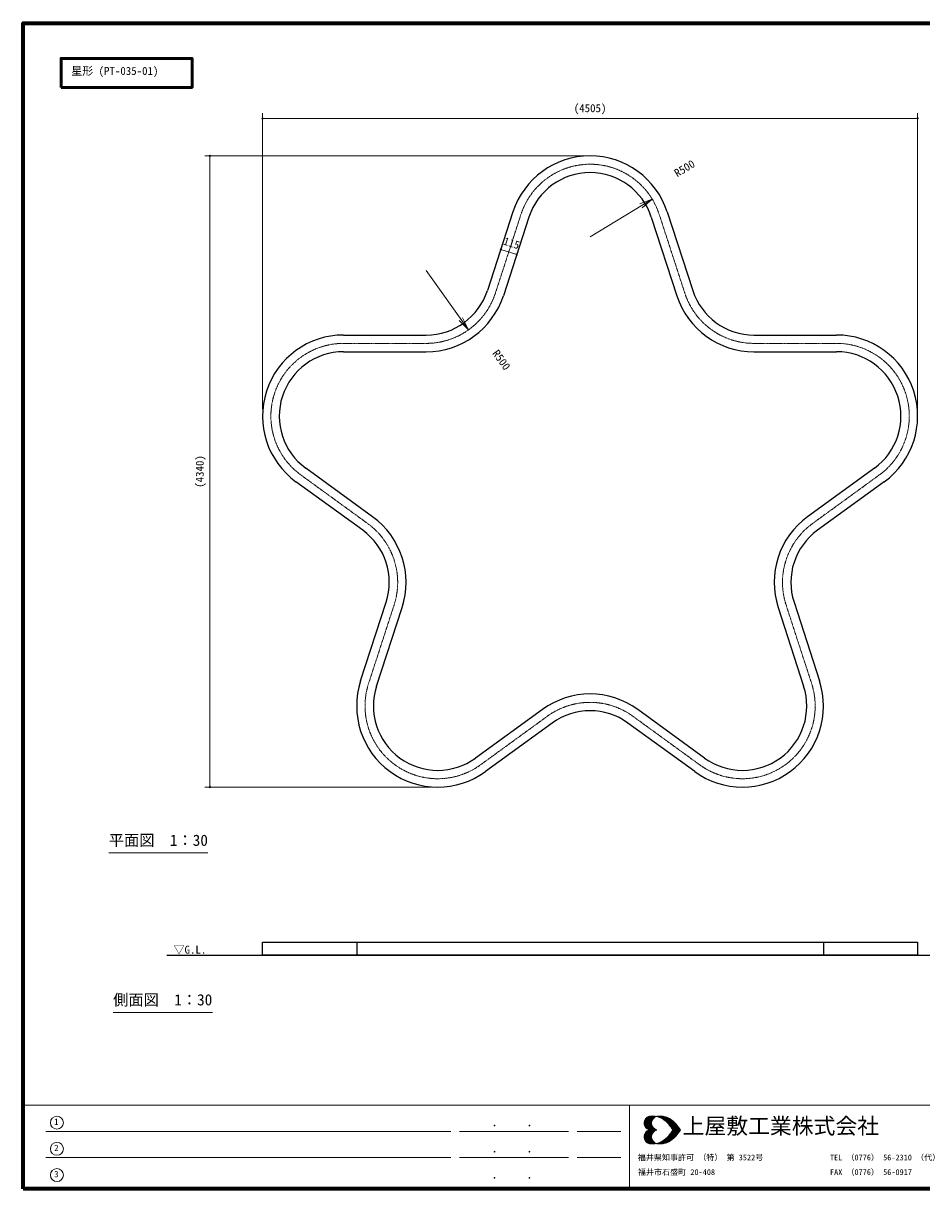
# Model space of a CAD drawing. Units: millimetres on the paper, enlarged 10 times, with parts at other scales. Extents: x 150 to 4050, y 150 to 2820.
# Drawn here: x 150 to 2209, y 150 to 2820 of the extents above; entities that cross this region are included whole.
import ezdxf
from ezdxf.enums import TextEntityAlignment as Align

# ---------------------------------------------------------------- set-up
doc = ezdxf.new("R2010")
doc.units = ezdxf.units.MM
doc.header["$LTSCALE"] = 10
doc.linetypes.add('USER1', pattern=[0.3, 0.2, -0.025, 0.05, -0.025])
for name, color, linetype, lineweight in [('D-BMK\u3000構造物基準線(中心線等)', 2, 'USER1', 13), ('D-STR-DIM\u3000寸法線、寸法値', 7, 'Continuous', 13), ('D-STR-HTXT\u3000旗上げ', 7, 'Continuous', 13), ('D-STR\u3000構造物外形線', 1, 'Continuous', 25), ('D-TTL', 7, 'Continuous', 70), ('D-TTL-FRAM', 7, 'Continuous', 13), ('D-TTL-FRAM\u3000タイトル枠、凡例図枠', 2, 'Continuous', 50), ('D-TTL-TXT', 7, 'Continuous', 13)]:
    doc.layers.add(name, color=color, linetype=linetype, lineweight=lineweight)
doc.layers.add('D-STR-TXT\u3000文字列', color=7, linetype='Continuous')
doc.layers.add('D-TTL-TXT\u3000文字列', color=7, linetype='Continuous')
doc.styles.add('ＭＳ ゴシック', font='')
doc.styles.get('ＭＳ ゴシック').set_extended_font_data('MS Gothic')

# ---------------------------------------------------------------- blocks, each defined once
blk = doc.blocks.new('filled_dot')
at = {"color": 0, "linetype": 'Continuous', "lineweight": -2, "const_width": 1.25}
blk.add_lwpolyline([(-0.625, 0, 1), (0.625, 0, 1)], format="xyb", close=True, dxfattribs=at)
blk = doc.blocks.new('open_arrow')
at = {"color": 0, "linetype": 'Continuous', "lineweight": -2}
blk.add_lwpolyline([(7.5, 1.25), (0, 0), (7.5, -1.25)], dxfattribs=at)

msp = doc.modelspace()

# ---------------------------------------------------------------- linework, layer by layer
at = {"layer": 'D-BMK\u3000構造物基準線(中心線等)'}
for p, q in [((1290.5, 2381.98), (1231.98, 2201.87)), ((1607.52, 2381.98), (1666.04, 2201.87)), ((884.09, 2086.7), (1073.47, 2086.7)), ((1824.54, 2086.71), (2013.91, 2086.7)), ((939.34, 1673.89), (786.13, 1785.2)), ((2111.87, 1785.2), (1958.68, 1673.89)), ((941.36, 1307.44), (999.88, 1487.55)), ((1898.14, 1487.55), (1956.66, 1307.44)), ((1351.05, 1232.41), (1197.84, 1121.1)), ((1700.19, 1121.1), (1546.98, 1232.42))]:
    msp.add_line(p, q, dxfattribs=at)
for centre, start, end in [((1449.01, 2330.47), 18.00028, 162.00028), ((1073.47, 2253.37), 270.00028, 342.00028), ((1824.55, 2253.37), 198.00028, 269.99863), ((884.09, 1920.03), 90.00028, 234.00028), ((2013.9, 1920.03), 306.00265, 89.99863), ((841.37, 1539.05), 342.00028, 54.00028), ((2056.65, 1539.05), 126.00265, 198.00028), ((1099.87, 1255.94), 162.00028, 306.00028), ((1798.15, 1255.94), 234.00028, 18.00028), ((1449.01, 1097.58), 54.00028, 126.00028)]:
    msp.add_arc(centre, 166.67, start, end, dxfattribs=at)
at = {"layer": 'D-STR-DIM\u3000寸法線、寸法値'}
for p, q in [((698.26, 1936.03), (698.26, 2614.09)), ((698.26, 2602.09), (2199.74, 2602.09)), ((2199.74, 1936.03), (2199.74, 2614.09)), ((1433.01, 2516.31), (565.8, 2516.31)), ((577.8, 2516.31), (577.8, 1070.1)), ((1449.01, 2330.47), (1591.2, 2417.41)), ((1244.39, 2302.11), (1248.1, 2313.52)), ((1280.85, 2290.27), (1244.39, 2302.11)), ((1280.85, 2290.27), (1284.56, 2301.68)), ((1073.47, 2253.37), (1170.29, 2117.71)), ((1083.87, 1070.1), (565.8, 1070.1))]:
    msp.add_line(p, q, dxfattribs=at)
at = {"layer": 'D-STR-HTXT\u3000旗上げ'}
for p, q in [((345.79, 919.14), (573.29, 919.14)), ((355.79, 553.64), (583.29, 553.64))]:
    msp.add_line(p, q, dxfattribs=at)
at = {"layer": 'D-STR\u3000構造物外形線'}
for p, q in [((1272.27, 2387.9), (1213.75, 2207.79)), ((1625.74, 2387.9), (1684.27, 2207.79)), ((1308.73, 2376.05), (1250.21, 2195.94)), ((1589.29, 2376.05), (1647.81, 2195.95)), ((884.09, 2105.87), (1073.47, 2105.87)), ((1824.54, 2105.87), (2013.91, 2105.87)), ((884.09, 2067.53), (1073.47, 2067.54)), ((1824.54, 2067.54), (2013.91, 2067.53)), ((950.6, 1689.39), (797.39, 1800.7)), ((2100.61, 1800.71), (1947.41, 1689.39)), ((928.07, 1658.38), (774.86, 1769.69)), ((2123.14, 1769.7), (1969.94, 1658.38)), ((923.14, 1313.36), (981.66, 1493.47)), ((959.59, 1301.52), (1018.11, 1481.62)), ((1879.91, 1481.63), (1938.43, 1301.52)), ((1916.37, 1493.47), (1974.89, 1313.37)), ((1339.78, 1247.92), (1186.57, 1136.61)), ((1711.45, 1136.61), (1558.24, 1247.92)), ((1362.31, 1216.91), (1209.1, 1105.59)), ((1688.92, 1105.6), (1535.71, 1216.91)), ((914.04, 715.06), (914.04, 685.06)), ((1983.98, 715.06), (1983.98, 685.06)), ((478.95, 685.06), (2385.61, 685.06))]:
    msp.add_line(p, q, dxfattribs=at)
msp.add_lwpolyline([(698.26, 715.06), (2199.74, 715.06), (2199.74, 685.06), (698.26, 685.06)], close=True, dxfattribs=at)
for centre, radius, start, end in [((1449.01, 2330.47), 185.83, 18.00028, 162.00028), ((1449.01, 2330.47), 147.5, 18.00028, 162.00028), ((1073.47, 2253.37), 147.5, 270.00028, 342.00028), ((1073.47, 2253.37), 185.83, 270.00028, 342.00028), ((1824.55, 2253.37), 185.83, 198.00028, 269.99863), ((1824.55, 2253.37), 147.5, 198.00028, 269.99863), ((884.09, 1920.03), 185.83, 90.00028, 234.00028), ((2013.9, 1920.03), 185.83, 306.00265, 89.99863), ((884.09, 1920.03), 147.5, 90.00028, 234.00028), ((2013.9, 1920.03), 147.5, 306.00265, 89.99863), ((841.37, 1539.05), 185.83, 342.00028, 54.00028), ((2056.65, 1539.05), 185.83, 126.00265, 198.00028), ((841.37, 1539.05), 147.5, 342.00028, 54.00028), ((2056.65, 1539.05), 147.5, 126.00265, 198.00028), ((1099.87, 1255.94), 185.83, 162.00028, 306.00028), ((1798.15, 1255.94), 185.83, 234.00028, 18.00028), ((1099.87, 1255.94), 147.5, 162.00028, 306.00028), ((1449.01, 1097.58), 185.83, 54.00028, 126.00028), ((1798.15, 1255.94), 147.5, 234.00028, 18.00028), ((1449.01, 1097.58), 147.5, 54.00028, 126.00028)]:
    msp.add_arc(centre, radius, start, end, dxfattribs=at)
at = {"layer": 'D-TTL'}
msp.add_lwpolyline([(150, 150), (150, 2820), (4050, 2820), (4050, 150)], close=True, dxfattribs=at)
at = {"layer": 'D-TTL-FRAM'}
for p, q in [((150, 341.22), (4050, 341.22)), ((1539.61, 341.22), (1539.61, 150)), ((1129.61, 281.22), (201.7, 281.22)), ((1399.61, 281.22), (1149.61, 281.22)), ((1419.61, 281.22), (1519.61, 281.22)), ((1129.61, 221.22), (201.7, 221.22)), ((1399.61, 221.22), (1149.61, 221.22)), ((1419.61, 221.22), (1519.61, 221.22))]:
    msp.add_line(p, q, dxfattribs=at)
at = {"layer": 'D-TTL-FRAM\u3000タイトル枠、凡例図枠'}
msp.add_lwpolyline([(236.75, 2673.06), (536.75, 2673.06), (536.75, 2739.72), (236.75, 2739.72)], close=True, dxfattribs=at)
at = {"layer": 'D-TTL-TXT'}
for p, q in [((1572.7, 300.39), (1588.74, 316.43)), ((1572.7, 300.6), (1588.74, 284.56)), ((1572.91, 298.1), (1591.24, 316.43)), ((1572.91, 302.89), (1586.24, 316.22)), ((1572.91, 302.68), (1591.24, 284.56)), ((1572.91, 297.89), (1586.45, 284.56)), ((1573.32, 296.22), (1593.53, 316.43)), ((1573.32, 304.56), (1593.53, 284.56)), ((1573.74, 294.35), (1595.61, 316.22)), ((1573.74, 294.97), (1583.53, 284.97)), ((1573.95, 306.22), (1582.91, 315.39)), ((1573.95, 306.43), (1595.82, 284.56)), ((1574.57, 292.89), (1597.91, 316.02)), ((1574.78, 307.89), (1598.11, 284.56)), ((1575.41, 309.56), (1591.03, 294.14)), ((1575.41, 291.22), (1591.45, 307.27)), ((1576.45, 289.97), (1590.2, 303.72)), ((1576.66, 310.81), (1589.99, 297.47)), ((1577.49, 288.72), (1589.78, 301.02)), ((1577.7, 312.06), (1589.78, 299.97)), ((1578.74, 287.68), (1589.78, 298.72)), ((1578.95, 313.1), (1589.78, 302.27)), ((1580.2, 286.64), (1590.41, 296.85)), ((1580.41, 313.93), (1590.2, 304.14)), ((1581.66, 285.81), (1590.82, 294.97)), ((1581.86, 314.97), (1590.82, 306.02)), ((1583.53, 315.6), (1591.45, 307.68)), ((1585.41, 316.22), (1592.28, 309.14)), ((1587.49, 316.43), (1593.32, 310.39)), ((1589.78, 316.43), (1594.36, 311.85)), ((1592.07, 316.43), (1595.61, 312.89)), ((1594.57, 316.43), (1597.07, 313.93)), ((1597.07, 316.22), (1598.53, 314.77)), ((1599.15, 314.97), (1599.78, 315.81)), ((1599.99, 315.6), (1600.2, 315.6)), ((1601.65, 315.39), (1602.7, 316.22)), ((1601.86, 316.22), (1602.9, 314.97)), ((1603.53, 314.77), (1605.2, 316.43)), ((1604.15, 316.22), (1606.45, 313.93)), ((1605.4, 314.35), (1607.7, 316.43)), ((1606.45, 316.22), (1609.99, 312.68)), ((1607.28, 313.72), (1609.99, 316.43)), ((1608.74, 316.43), (1614.78, 310.18)), ((1608.95, 313.1), (1612.28, 316.43)), ((1610.61, 312.27), (1614.36, 316.02)), ((1611.03, 316.22), (1642.9, 284.56)), ((1612.07, 311.43), (1616.24, 315.81)), ((1613.53, 316.22), (1645.2, 284.56)), ((1613.74, 310.81), (1618.32, 315.39)), ((1615.2, 309.77), (1620.2, 314.97)), ((1616.24, 315.81), (1647.49, 284.56)), ((1616.45, 308.93), (1622.07, 314.35)), ((1617.9, 307.89), (1623.95, 313.93)), ((1619.15, 315.39), (1649.99, 284.56)), ((1619.15, 306.85), (1625.61, 313.1)), ((1620.61, 305.81), (1627.28, 312.47)), ((1621.86, 304.77), (1628.74, 311.85)), ((1622.49, 314.35), (1652.28, 284.56)), ((1623.11, 303.72), (1630.4, 311.02)), ((1624.15, 302.47), (1631.86, 310.18)), ((1625.4, 301.43), (1633.32, 309.14)), ((1626.03, 313.1), (1654.57, 284.56)), ((1626.65, 300.18), (1634.57, 308.31)), ((1627.7, 298.93), (1636.03, 307.27)), ((1628.95, 297.68), (1637.28, 306.02)), ((1629.99, 296.43), (1638.53, 304.97)), ((1630.61, 310.81), (1653.53, 288.1)), ((1631.03, 295.18), (1639.78, 303.93)), ((1632.07, 293.93), (1641.03, 302.89)), ((1633.11, 292.68), (1642.28, 301.64)), ((1634.15, 291.22), (1643.53, 300.39)), ((1635.2, 289.97), (1644.57, 299.35)), ((1636.03, 288.52), (1645.61, 298.1)), ((1637.07, 287.06), (1646.86, 296.85)), ((1637.9, 285.6), (1647.9, 295.6)), ((1639.15, 284.56), (1648.95, 294.35)), ((1640.2, 303.72), (1645.82, 297.89)), ((1572.7, 268.31), (1588.74, 284.35)), ((1572.7, 268.52), (1588.74, 252.48)), ((1572.91, 266.22), (1591.24, 284.35)), ((1572.91, 271.02), (1586.45, 284.35)), ((1572.91, 270.81), (1591.24, 252.48)), ((1573.32, 264.35), (1593.53, 284.35)), ((1573.32, 272.68), (1593.53, 252.48)), ((1573.74, 273.93), (1583.53, 283.93)), ((1573.74, 274.56), (1595.61, 252.68)), ((1573.95, 262.47), (1595.82, 284.35)), ((1574.57, 276.02), (1597.91, 252.89)), ((1574.78, 261.02), (1598.11, 284.35)), ((1575.41, 277.68), (1591.45, 261.64)), ((1575.41, 259.35), (1591.03, 274.77)), ((1576.45, 278.93), (1590.2, 265.18)), ((1576.66, 258.1), (1589.99, 271.43)), ((1577.49, 280.18), (1589.78, 267.89)), ((1577.7, 256.85), (1589.78, 268.93)), ((1578.74, 281.22), (1589.78, 270.18)), ((1580.2, 282.27), (1590.41, 272.06)), ((1581.66, 283.1), (1590.82, 273.93)), ((1583.32, 284.97), (1591.45, 293.31)), ((1583.32, 283.93), (1591.45, 275.6)), ((1584.99, 284.56), (1592.28, 291.64)), ((1584.99, 284.35), (1592.28, 277.27)), ((1587.49, 284.56), (1593.32, 290.39)), ((1587.49, 284.35), (1593.32, 278.52)), ((1589.78, 284.56), (1594.36, 289.14)), ((1589.78, 284.35), (1594.36, 279.77)), ((1592.07, 284.56), (1595.41, 287.89)), ((1592.07, 284.35), (1595.41, 281.02)), ((1594.36, 284.56), (1596.86, 286.85)), ((1594.36, 284.35), (1596.86, 282.06)), ((1596.86, 284.56), (1598.32, 286.02)), ((1596.86, 284.35), (1598.32, 282.89)), ((1599.15, 284.56), (1599.99, 285.18)), ((1599.15, 284.35), (1599.99, 283.72)), ((1599.78, 285.18), (1600.61, 284.56)), ((1599.78, 283.72), (1600.61, 284.35)), ((1601.45, 284.56), (1601.65, 284.56)), ((1601.45, 284.35), (1601.65, 284.35)), ((1611.03, 252.68), (1642.9, 284.35)), ((1613.53, 252.68), (1645.2, 284.35)), ((1616.24, 253.1), (1647.49, 284.35)), ((1619.15, 253.52), (1649.99, 284.35)), ((1622.49, 254.56), (1652.28, 284.35)), ((1625.4, 267.47), (1633.32, 259.77)), ((1626.03, 255.81), (1654.57, 284.35)), ((1626.65, 268.72), (1634.57, 260.6)), ((1627.7, 269.97), (1636.03, 261.64)), ((1628.95, 271.22), (1637.28, 262.89)), ((1629.99, 272.47), (1638.53, 263.93)), ((1630.61, 258.1), (1653.53, 280.81)), ((1631.03, 273.72), (1639.78, 264.97)), ((1632.07, 274.97), (1641.03, 266.02)), ((1633.11, 276.22), (1642.28, 267.27)), ((1634.15, 277.68), (1643.53, 268.52)), ((1635.2, 289.77), (1640.4, 284.56)), ((1635.2, 279.14), (1640.4, 284.35)), ((1635.2, 278.93), (1644.57, 269.56)), ((1636.03, 280.39), (1645.61, 270.81)), ((1637.07, 281.85), (1646.86, 272.06)), ((1637.9, 283.31), (1647.9, 273.31)), ((1639.15, 284.35), (1648.95, 274.56)), ((1640.2, 265.18), (1645.82, 271.02)), ((1641.45, 284.56), (1649.99, 292.89)), ((1641.45, 284.35), (1649.99, 276.02)), ((1643.95, 284.56), (1651.03, 291.64)), ((1643.95, 284.35), (1651.03, 277.27)), ((1646.24, 284.56), (1652.07, 290.18)), ((1646.24, 284.35), (1652.07, 278.72)), ((1648.53, 284.56), (1652.9, 288.93)), ((1648.53, 284.35), (1652.9, 279.97)), ((1650.82, 284.56), (1653.95, 287.47)), ((1650.82, 284.35), (1653.95, 281.43)), ((1653.32, 284.56), (1654.78, 286.02)), ((1653.32, 284.35), (1654.78, 282.89)), ((1655.61, 284.56), (1655.82, 284.56)), ((1655.61, 284.35), (1655.82, 284.35)), ((1572.91, 266.02), (1586.24, 252.68)), ((1573.95, 262.68), (1582.91, 253.52)), ((1578.95, 255.81), (1589.78, 266.64)), ((1580.41, 254.97), (1590.2, 264.77)), ((1581.86, 253.93), (1590.82, 262.89)), ((1583.53, 253.31), (1591.45, 261.22)), ((1585.41, 252.68), (1592.28, 259.77)), ((1587.49, 252.48), (1593.32, 258.52)), ((1589.78, 252.48), (1594.36, 257.06)), ((1592.07, 252.48), (1595.61, 256.02)), ((1594.57, 252.48), (1597.07, 254.97)), ((1597.07, 252.68), (1598.53, 254.14)), ((1599.15, 253.93), (1599.78, 253.1)), ((1599.99, 253.31), (1600.2, 253.31)), ((1601.65, 253.52), (1602.7, 252.68)), ((1601.86, 252.68), (1602.9, 253.93)), ((1603.53, 254.14), (1605.2, 252.48)), ((1604.15, 252.68), (1606.45, 254.97)), ((1605.4, 254.56), (1607.7, 252.48)), ((1606.45, 252.68), (1609.99, 256.22)), ((1607.28, 255.18), (1609.99, 252.48)), ((1608.74, 252.48), (1614.78, 258.72)), ((1608.95, 255.81), (1612.28, 252.48)), ((1610.61, 256.64), (1614.36, 252.89)), ((1612.07, 257.47), (1616.24, 253.1)), ((1613.74, 258.1), (1618.32, 253.52)), ((1615.2, 259.14), (1620.2, 253.93)), ((1616.45, 259.97), (1622.07, 254.56)), ((1617.9, 261.02), (1623.95, 254.97)), ((1619.15, 262.06), (1625.61, 255.81)), ((1620.61, 263.1), (1627.28, 256.43)), ((1621.86, 264.14), (1628.74, 257.06)), ((1623.11, 265.18), (1630.4, 257.89)), ((1624.15, 266.43), (1631.86, 258.72))]:
    msp.add_line(p, q, dxfattribs=at)
for centre in [(226.99, 301.26), (226.99, 241.26), (226.99, 181.26)]:
    msp.add_circle(centre, 14.81, dxfattribs=at)
for centre, radius, start, end in [((1589.11, 300.35), 16.39, 105.2024, 254.7976), ((1591.19, 269.61), 46.99, 58.71735, 97.79751), ((1606.23, 300.35), 16.39, 105.2024, 254.7976), ((1608.3, 269.61), 46.99, 58.71735, 97.79751), ((1567, 241.92), 83.45, 30.69974, 54.3922), ((1584.11, 241.92), 83.45, 30.69974, 54.3922), ((1589.11, 268.71), 16.39, 105.2024, 254.7976), ((1606.23, 268.71), 16.39, 105.2024, 254.7976), ((1567, 327.13), 83.45, 305.6078, 329.30026), ((1584.11, 327.13), 83.45, 305.6078, 329.30026), ((1591.19, 299.44), 46.99, 262.20249, 301.28265), ((1608.3, 299.44), 46.99, 262.20249, 301.28265)]:
    msp.add_arc(centre, radius, start, end, dxfattribs=at)

# ---------------------------------------------------------------- block references
at = {"layer": 'D-STR-DIM\u3000寸法線、寸法値', "xscale": 2, "yscale": 2}
msp.add_blockref('filled_dot', (698.26, 2602.09), dxfattribs=at)
at = {"layer": 'D-STR-DIM\u3000寸法線、寸法値'}
for name, p, xscale, yscale, rotation in [('filled_dot', (2199.74, 2602.09), 2, 2, 180), ('filled_dot', (577.8, 2516.31), 2, 2, 270), ('open_arrow', (1591.2, 2417.41), 4, 4, 211.4), ('filled_dot', (1244.39, 2302.11), 2, 2, 342), ('filled_dot', (1280.85, 2290.27), 2, 2, 162), ('open_arrow', (1170.29, 2117.71), 4, 4, 125.5), ('filled_dot', (577.8, 1070.1), 2, 2, 90)]:
    msp.add_blockref(name, p, dxfattribs=dict(at, xscale=xscale, yscale=yscale, rotation=rotation))

# ---------------------------------------------------------------- texts
at = {"layer": 'D-STR-DIM\u3000寸法線、寸法値', "style": 'ＭＳ ゴシック'}
msp.add_text('(4505)', height=18.33, dxfattribs=at).set_placement((1449, 2625.56), align=Align.MIDDLE_CENTER)
for s, rotation, p in [('R500', 31.44, (1665.34, 2487.79)), ('115', 342, (1269.23, 2316.52)), ('R500', 305.517, (1245.77, 2048.76)), ('(4340)', 90, (554.33, 1793.2))]:
    msp.add_text(s, height=18.33, rotation=rotation, dxfattribs=at).set_placement(p, align=Align.MIDDLE_CENTER)
at = {"layer": 'D-STR-HTXT\u3000旗上げ', "style": 'ＭＳ ゴシック'}
for s, p in [('平面図\u30001：30', (345.79, 961.14)), ('側面図\u30001：30', (355.79, 595.64))]:
    msp.add_text(s, height=25.66, dxfattribs=at).set_placement(p, align=Align.TOP_LEFT)
at = {"layer": 'D-STR-TXT\u3000文字列', "style": 'ＭＳ ゴシック'}
msp.add_text('▽G.L.', height=18.33, dxfattribs=at).set_placement((494.51, 706.77), align=Align.TOP_LEFT)
at = {"layer": 'D-TTL-FRAM', "style": 'ＭＳ ゴシック'}
for p in [(1222.5, 286.42), (1302.5, 286.42), (1222.5, 226.42), (1302.5, 226.42), (1222.5, 166.42), (1302.5, 166.42)]:
    msp.add_text('.', height=21.99, dxfattribs=at).set_placement(p, align=Align.BOTTOM_LEFT)
at = {"layer": 'D-TTL-TXT', "style": 'ＭＳ ゴシック'}
for s, height, p in [('1', 14.66, (220.88, 291.76)), ('上屋敷工業株式会社', 36.66, (1661.13, 264.41)), ('2', 14.66, (220.88, 231.76)), ('福井県知事許可 （特） 第 3522号', 13.2, (1558.15, 210.99)), ('TEL （0776） 56-2310 （代）', 13.2, (1998.8, 210.99)), ('3', 14.66, (220.88, 171.76)), ('福井市石盛町 20-408', 13.2, (1558.51, 177.41)), ('FAX （0776） 56-0917', 13.2, (1998.8, 177.41))]:
    msp.add_text(s, height=height, dxfattribs=at).set_placement(p, align=Align.BOTTOM_LEFT)
at = {"layer": 'D-TTL-TXT\u3000文字列', "style": 'ＭＳ ゴシック'}
msp.add_text('星形 (PT-035-01)', height=18.33, dxfattribs=at).set_placement((260.03, 2696.2), align=Align.BOTTOM_LEFT)

doc.saveas('drawing.dxf')
